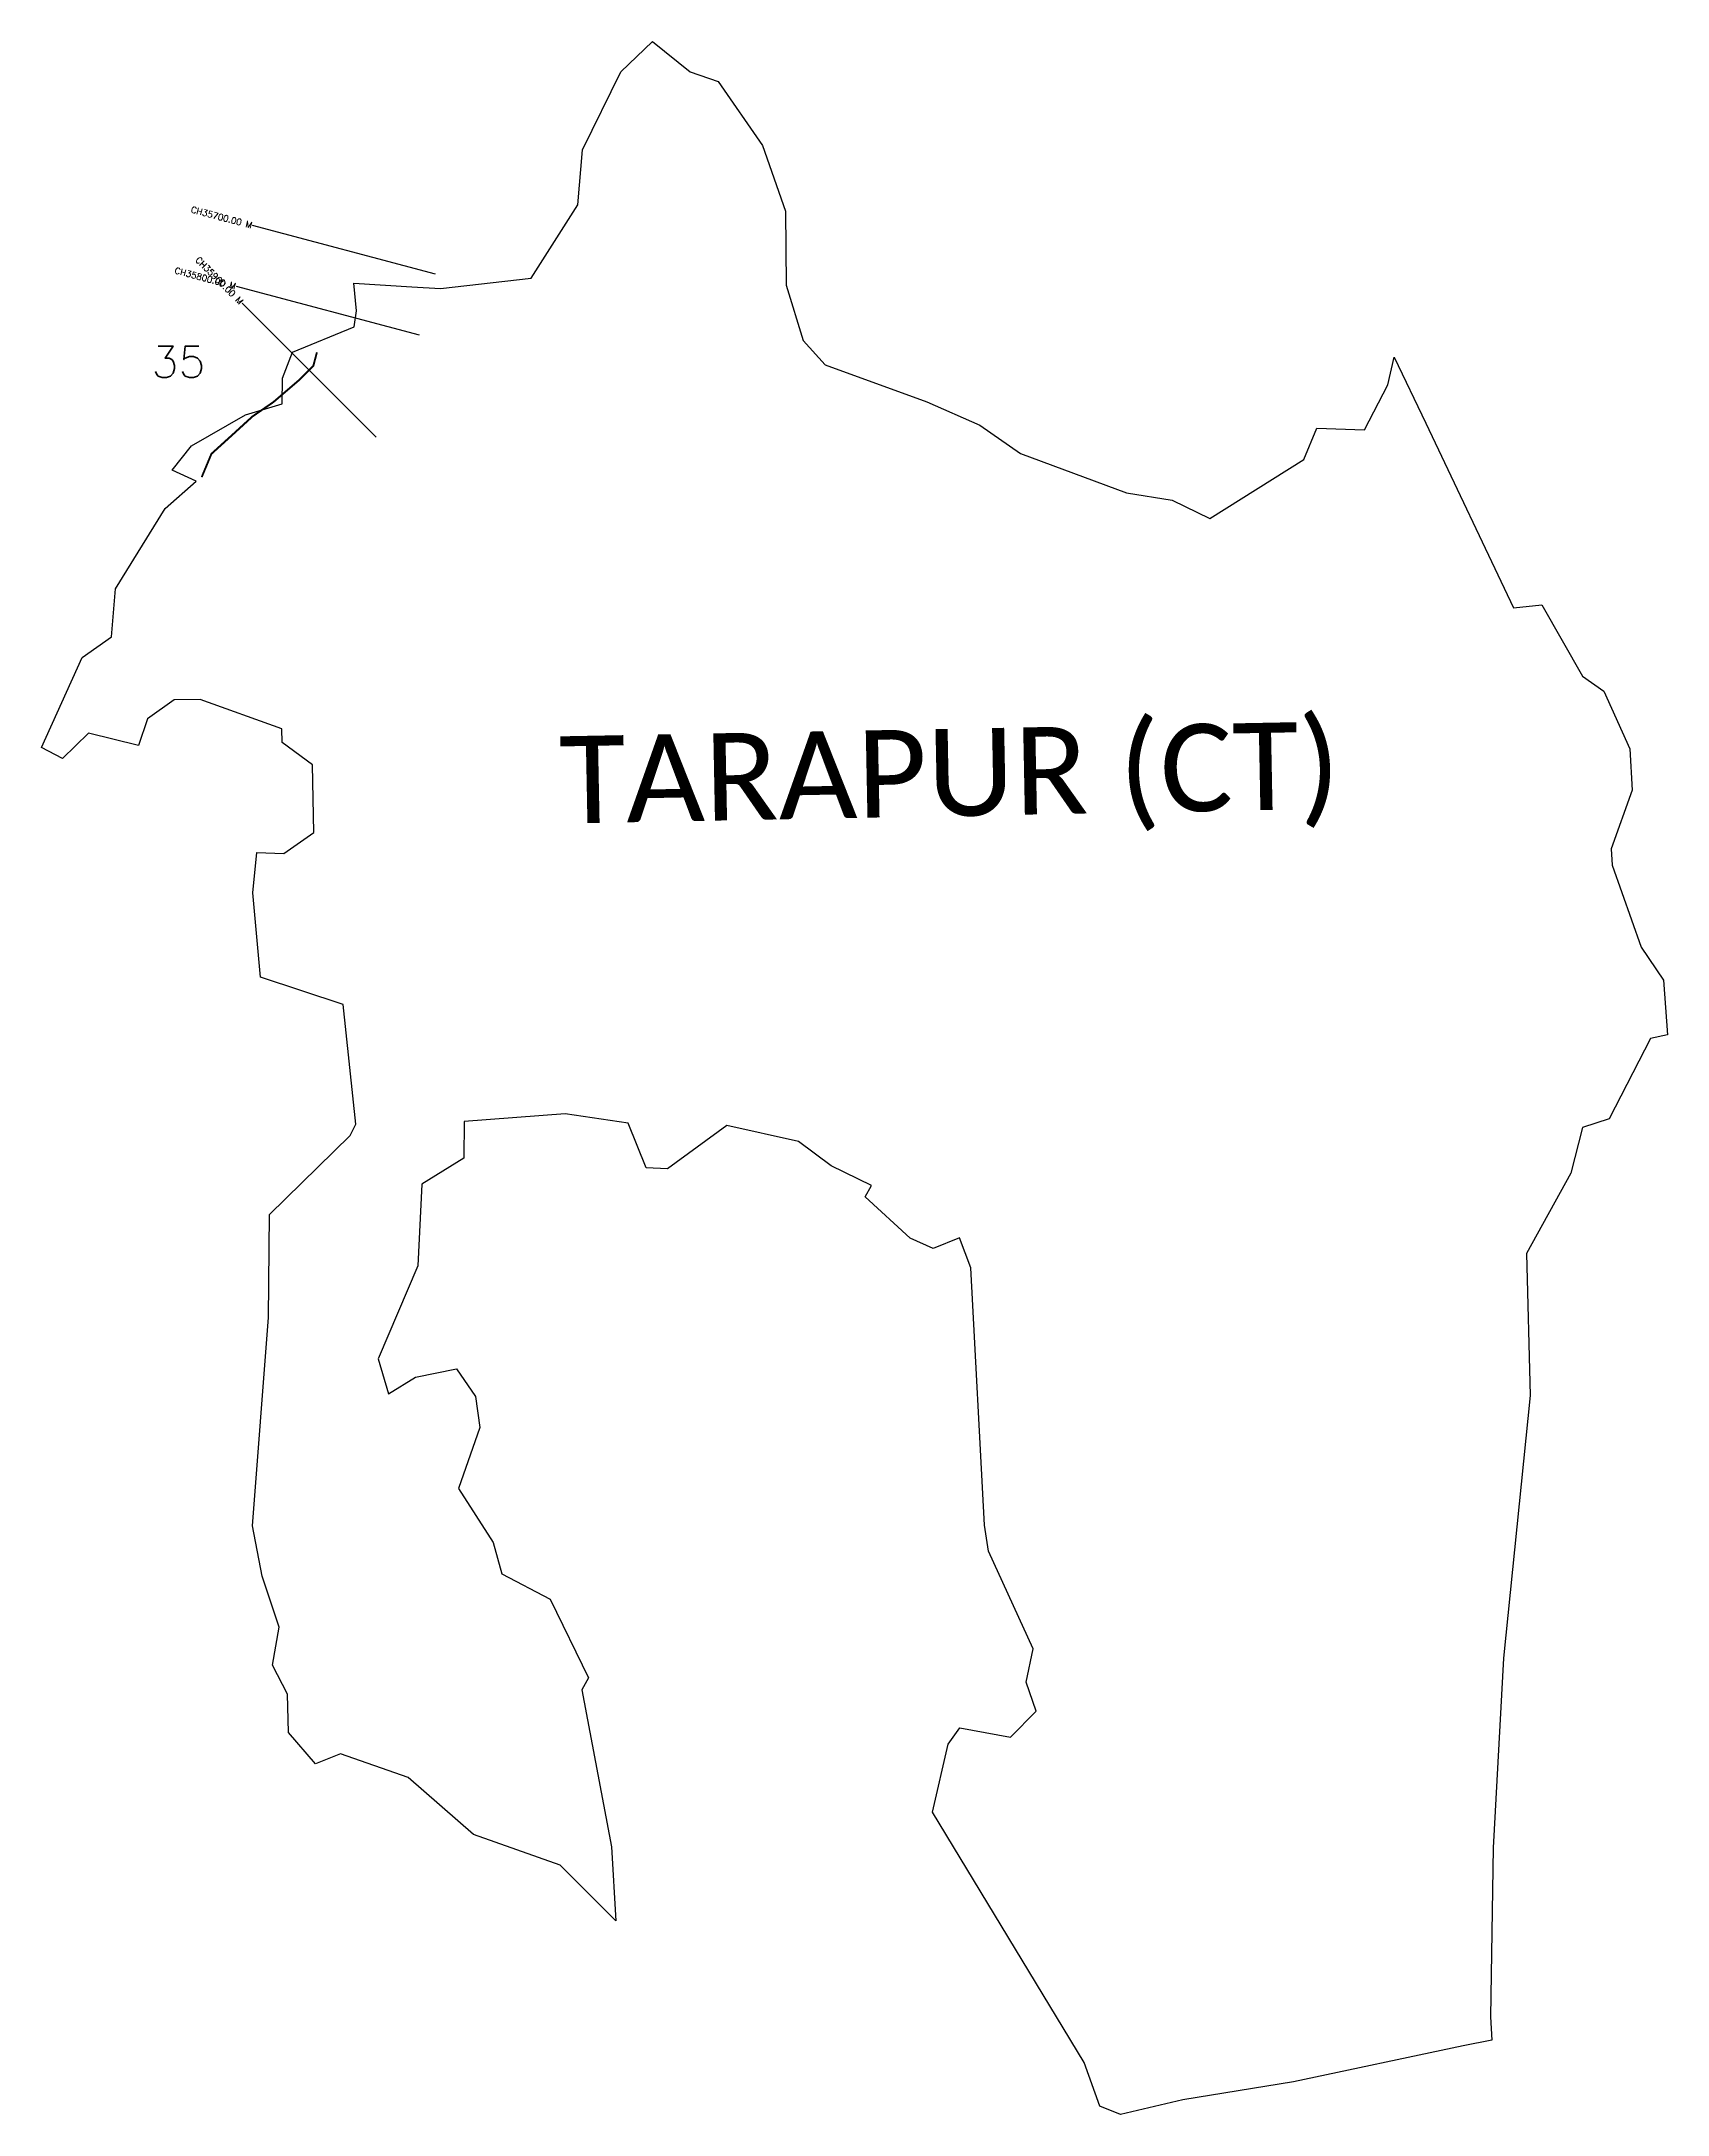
# Model space of a CAD drawing. Header units: metres. Extents: x 256589 to 259167, y 2195347 to 2198633.
import ezdxf
from ezdxf.enums import TextEntityAlignment as Align

# ---------------------------------------------------------------- set-up
doc = ezdxf.new("R2010")
doc.units = ezdxf.units.M
for name, color, linetype in [('ARTIFICIALLY PROTECTED', 4, 'Continuous'), ('CS', 134, 'Continuous'), ('CSMark', 6, 'Continuous'), ('VILLAGE BOUNDRY', 10, 'Continuous'), ('VILLAGE NAME', 250, 'Continuous')]:
    doc.layers.add(name, color=color, linetype=linetype)
doc.styles.get("Standard").update_dxf_attribs({"font": 'simplex.shx'})

msp = doc.modelspace()

# ---------------------------------------------------------------- linework, layer by layer
at = {"layer": 'ARTIFICIALLY PROTECTED', "const_width": 3, "flags": 128}
msp.add_lwpolyline([(257026, 2198140.4), (257020.3, 2198118.8), (256999.2, 2198097.7), (256957.1, 2198061.6), (256923.8, 2198038.7), (256892.1, 2198009.7), (256858.8, 2197979.5), (256843.4, 2197942.6)], dxfattribs=at)
at = {"layer": 'CS'}
for p, q in [((257214.1, 2198264.4), (256924.1, 2198341.4)), ((257188.5, 2198167.8), (256898.5, 2198244.7)), ((257119.7, 2198006.1), (256907.4, 2198218.1))]:
    msp.add_line(p, q, dxfattribs=at)
at = {"layer": 'VILLAGE BOUNDRY', "color": 3, "flags": 128}
msp.add_lwpolyline([(257557.8, 2198633.1), (257617.5, 2198585.2)], dxfattribs=at)
at = {"layer": 'VILLAGE BOUNDRY', "color": 3}
for points in [[(259078.9, 2197327.6, 0), (259124.9, 2197197.5, 0), (259160.2, 2197145.5, 0), (259166.7, 2197058.5, 0), (259139.9, 2197052.8, 0), (259074, 2196925.8, 0), (259031.8, 2196911.6, 0), (259013.5, 2196839.5, 0), (258943, 2196712.1, 0), (258949.2, 2196487, 0), (258906.7, 2196070.5, 0), (258890.5, 2195769.9, 0), (258886, 2195502.2, 0), (258888.1, 2195465.2, 0), (258842.7, 2195456.1, 0), (258573.9, 2195399.5, 0), (258398.5, 2195370.8, 0), (258299.5, 2195347.4, 0), (258266.7, 2195360.9, 0), (258242.1, 2195430, 0), (258001.9, 2195826.7, 0), (258026.5, 2195934.2, 0), (258045.1, 2195960.6, 0), (258125.4, 2195945.3, 0), (258166, 2195987, 0), (258149.9, 2196032.5, 0), (258161.4, 2196085.7, 0), (258090.3, 2196240.5, 0), (258084.1, 2196281.4, 0), (258062.6, 2196689.4, 0), (258044.3, 2196736.7, 0), (258002.8, 2196720.3, 0), (257966.5, 2196736.3, 0), (257895.1, 2196802.1, 0), (257905.2, 2196820.1, 0), (257841.1, 2196850.9, 0), (257789.3, 2196889.7, 0), (257675.6, 2196915.1, 0), (257581.5, 2196846.4, 0), (257548, 2196847.7, 0), (257519.3, 2196918.6, 0), (257419.3, 2196933.3, 0), (257259.5, 2196921.3, 0), (257258.7, 2196863.2, 0), (257192.2, 2196821.9, 0), (257185.7, 2196692.7, 0), (257123, 2196545.1, 0), (257139.2, 2196489.6, 0), (257182.1, 2196516.2, 0), (257247.2, 2196529.4, 0), (257277.6, 2196485.4, 0), (257284.2, 2196436.6, 0), (257250.3, 2196339.4, 0), (257305.6, 2196253.9, 0), (257318.9, 2196204.6, 0), (257395.7, 2196164.2, 0), (257456.6, 2196039.8, 0), (257445.8, 2196020.5, 0), (257493.1, 2195772, 0), (257499.7, 2195654.7, 0), (257411.6, 2195742.6, 0), (257274.3, 2195791.2, 0), (257170.6, 2195881.8, 0), (257063.2, 2195919.2, 0), (257023.5, 2195903.3, 0), (256981.2, 2195953.2, 0), (256979.2, 2196013.7, 0), (256955.5, 2196059.5, 0), (256966.4, 2196120, 0), (256939, 2196200.9, 0), (256924, 2196280.3, 0), (256949, 2196610.7, 0), (256950.8, 2196774.1, 0), (257078.6, 2196899.2, 0), (257087.7, 2196917.1, 0), (257067.4, 2197106.8, 0), (256936.6, 2197150.2, 0), (256924.2, 2197283.6, 0), (256930.7, 2197347.6, 0), (256973.7, 2197346.1, 0), (257021.2, 2197379.6, 0), (257019.2, 2197486.6, 0), (256971, 2197521.9, 0), (256970.4, 2197543.8, 0), (256840.9, 2197590.4, 0), (256800, 2197589.8, 0), (256757.4, 2197559.3, 0), (256743.3, 2197517.1, 0), (256664.2, 2197536.7, 0), (256622.5, 2197496.7, 0), (256589.4, 2197514, 0), (256653.8, 2197656.9, 0), (256700.3, 2197689.4, 0), (256707, 2197765.5, 0), (256785.5, 2197892.8, 0), (256834.6, 2197936.4, 0), (256796.7, 2197953.5, 0), (256827.2, 2197992.3, 0), (256912.7, 2198041.2, 0), (256971.1, 2198058.8, 0), (256971.3, 2198099.6, 0), (256987.3, 2198140.5, 0), (257085.2, 2198180.7, 0), (257088.5, 2198206, 0), (257084.5, 2198249.8, 0), (257176.7, 2198244.4, 0), (257221.8, 2198241.7, 0), (257365.7, 2198257.8, 0), (257439.3, 2198374.1, 0), (257447, 2198461.1, 0), (257507.5, 2198584.9, 0), (257557.8, 2198633.1, 0)], [(257617.5, 2198585.2, 0), (257662, 2198569.8, 0), (257732.5, 2198468, 0), (257768.7, 2198363.9, 0), (257769.5, 2198247.1, 0), (257796.9, 2198159.2, 0), (257831.7, 2198120.4, 0), (257992.7, 2198062, 0), (258076.5, 2198025.2, 0), (258141.3, 2197979.8, 0), (258309.2, 2197917.7, 0), (258381.7, 2197906.1, 0), (258441.3, 2197877, 0), (258590.4, 2197970.4, 0), (258610.9, 2198020.3, 0), (258686.3, 2198017.6, 0), (258723.2, 2198088.8, 0), (258733.6, 2198132.5, 0), (258783.6, 2198028.3, 0), (258922.6, 2197735.2, 0), (258967.5, 2197740.1, 0), (259031.8, 2197627.1, 0), (259065.5, 2197603.5, 0), (259106.7, 2197511.8, 0), (259110.9, 2197446.4, 0), (259077.4, 2197353.3, 0), (259078.9, 2197327.6, 0)]]:
    msp.add_polyline3d(points, dxfattribs=at)

# ---------------------------------------------------------------- texts
at = {"insert": (256763.8, 2198150.4), "char_height": 50, "attachment_point": 1}
msp.add_mtext_dynamic_manual_height_columns('35', width=84.374, gutter_width=1, heights=[0], dxfattribs=at)
at = {"layer": 'CSMark'}
for s, rotation, p in [('CH35700.00 M', 345.1449, (256923.2, 2198341.6)), ('CH35800.00 M', 345.1449, (256897.5, 2198245)), ('CH35900.00 M', 315.0338, (256906.7, 2198218.8))]:
    msp.add_text(s, height=10, rotation=rotation, dxfattribs=at).set_placement(p, align=Align.MIDDLE_RIGHT)
at = {"layer": 'VILLAGE NAME', "insert": (257409.2, 2197531.7), "char_height": 138.249, "attachment_point": 1, "rotation": 1.1028}
msp.add_mtext_dynamic_manual_height_columns('{\\fCalibri|b0|i0|c0|p34;TARAPUR (CT)}', width=1451.037, gutter_width=691.2, heights=[0], dxfattribs=at)

doc.saveas('drawing.dxf')
